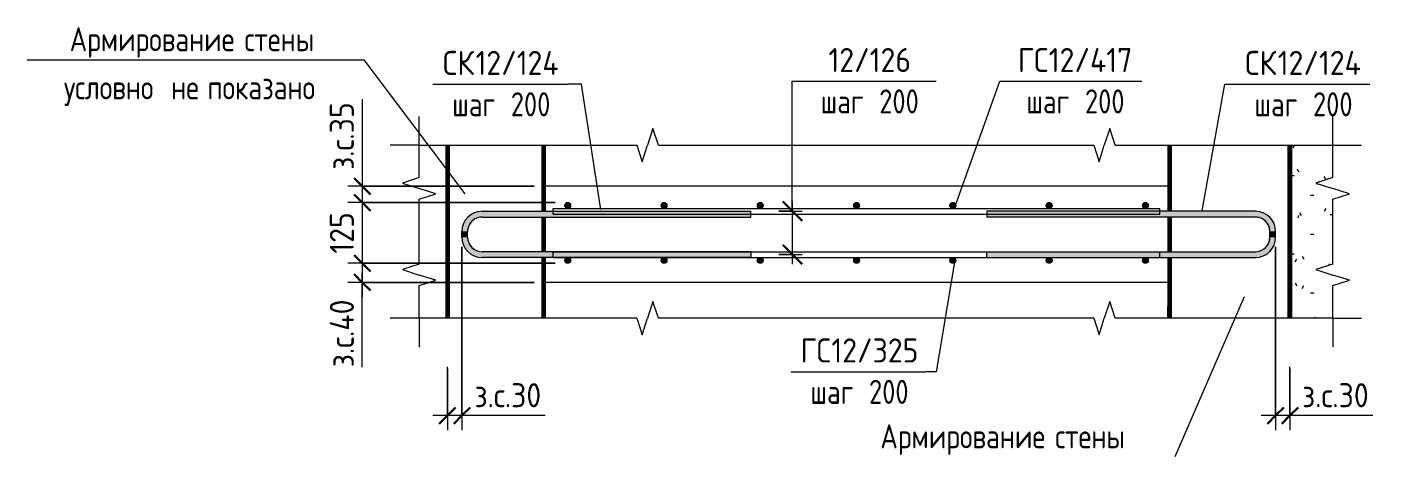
# Model space of a CAD drawing. Header units: millimetres. Extents: x 2384 to 38512, y -3571 to 48684.
# Drawn here: x 23942 to 26766, y 22383 to 23276 of the extents above; entities that cross this region are included whole.
import ezdxf

# ---------------------------------------------------------------- set-up
doc = ezdxf.new("R2010")
doc.units = ezdxf.units.MM
for name, color, linetype, lineweight in [('AA_Dim', 7, 'Continuous', 9), ('AA_Dim-20', 7, 'Continuous', 9), ('AA_Linii', 7, 'Continuous', 9), ('AA_Oformlenie', 7, 'Continuous', 9), ('AA_Vinoska', 7, 'Continuous', 9), ('AF_Element', 7, 'Continuous', 20), ('AF_Element_Грунт', 253, 'Continuous', 20), ('AF_Stena_Гидроизоляция', 253, 'Continuous', 20), ('AF_Stena_Опалубка', 253, 'Continuous', 20), ('KR_Armatura', 7, 'Continuous', 20), ('KR_Armatura_Tonkie', 7, 'Continuous', 20)]:
    doc.layers.add(name, color=color, linetype=linetype, lineweight=lineweight)
doc.styles.add('GOST Common', font='GOST Common.ttf', dxfattribs={"width": 0.85, "height": 50})
doc.styles.add('ISOCPEUR_1', font='isocpeur.ttf', dxfattribs={"width": 0.9, "height": 50})
doc.styles.add('ISOCPEUR_2', font='isocpeur.ttf', dxfattribs={"width": 0.8, "height": 50})
doc.dimstyles.new('00_Точн_3_знака__прозр_', dxfattribs={"dimscale": 304.8, "dimtxt": 49.799059, "dimasz": 0.111549, "dimexe": 0.098425, "dimexo": 0.065617, "dimgap": 0.006562, "dimtad": 1, "dimdec": 3, "dimrnd": 0.001, "dimdsep": 46, "dimtxsty": 'ISOCPEUR_1', "dimblk1": 'OBLIQUE', "dimblk2": 'OBLIQUE', "dimsah": 1, "dimcen": 0.09, "dimdle": 0.098425, "dimazin": 0, "dimtfac": 1, "dimtdec": 4, "dimtix": 1, "dimtmove": 1, "dimatfit": 3, "dimfxl": 1, "dimtvp": 1, "dimtolj": 1, "dimtzin": 0, "dimlwd": 18, "dimlwe": 18, "dimarcsym": 2})
doc.dimstyles.new('05_Округл_1мм__прозр__1', dxfattribs={"dimscale": 304.8, "dimtxt": 49.799059, "dimasz": 0.111549, "dimexe": 0.098425, "dimexo": 0.065617, "dimgap": 0.006562, "dimtad": 1, "dimdec": 0, "dimdsep": 46, "dimtxsty": 'ISOCPEUR_1', "dimblk1": 'OBLIQUE', "dimblk2": 'OBLIQUE', "dimsah": 1, "dimcen": 0.09, "dimdle": 0.098425, "dimazin": 0, "dimtfac": 1, "dimtdec": 4, "dimtix": 1, "dimtmove": 1, "dimatfit": 3, "dimfxl": 1, "dimtvp": 1, "dimtolj": 1, "dimtzin": 0, "dimlwd": 18, "dimlwe": 18, "dimarcsym": 2})
doc.dimstyles.new('05_Округл_5мм__прозр_', dxfattribs={"dimscale": 304.8, "dimtxt": 49.799059, "dimasz": 0.111549, "dimexe": 0.098425, "dimexo": 0.065617, "dimgap": 0.006562, "dimtad": 1, "dimdec": 0, "dimrnd": 5, "dimdsep": 46, "dimtxsty": 'ISOCPEUR_1', "dimblk1": 'OBLIQUE', "dimblk2": 'OBLIQUE', "dimsah": 1, "dimcen": 0.09, "dimdle": 0.098425, "dimazin": 0, "dimtfac": 1, "dimtdec": 4, "dimtix": 1, "dimtmove": 1, "dimatfit": 3, "dimfxl": 1, "dimtvp": 1, "dimtolj": 1, "dimtzin": 0, "dimlwd": 18, "dimlwe": 18, "dimarcsym": 2})
doc.dimstyles.new('05_Округл_5мм__прозр__1', dxfattribs={"dimscale": 304.8, "dimtxt": 49.799059, "dimasz": 0.111549, "dimexe": 0.098425, "dimexo": 0.065617, "dimgap": 0.006562, "dimtad": 1, "dimdec": 0, "dimrnd": 5, "dimdsep": 46, "dimtxsty": 'ISOCPEUR_1', "dimblk1": 'OBLIQUE', "dimblk2": 'OBLIQUE', "dimsah": 1, "dimcen": 0.09, "dimdle": 0.098425, "dimazin": 0, "dimtfac": 1, "dimtdec": 4, "dimtix": 1, "dimtmove": 0, "dimatfit": 3, "dimfxl": 1, "dimtvp": 1, "dimtolj": 1, "dimtzin": 0, "dimlwd": 18, "dimlwe": 18, "dimarcsym": 2})
doc.dimstyles.new('10_Раскладка_арматуры_с_засечками', dxfattribs={"dimscale": 304.8, "dimtxt": 0.18, "dimasz": 0.131234, "dimexe": 0.065617, "dimexo": 0, "dimgap": 0, "dimtad": 1, "dimdec": 3, "dimrnd": 0.001, "dimdsep": 46, "dimtxsty": 'ISOCPEUR_2', "dimblk1": 'OBLIQUE', "dimblk2": 'OBLIQUE', "dimsah": 1, "dimcen": 0.09, "dimdle": 0.065617, "dimazin": 0, "dimtfac": 1, "dimtdec": 4, "dimtix": 1, "dimtmove": 0, "dimatfit": 3, "dimfxl": 1, "dimtvp": 1, "dimtolj": 1, "dimtzin": 0, "dimlwd": 18, "dimlwe": 18, "dimarcsym": 2})

# ---------------------------------------------------------------- blocks, each defined once
blk = doc.blocks.new('грунт2 - грунт1-3847967-Сечение 9')
at = {"layer": 'AF_Element', "lineweight": 9}
h = blk.add_hatch(dxfattribs=at)
h.set_pattern_fill('FP_5', color=256, style=0, pattern_type=2)
h.set_pattern_definition([(0, (-4644.56, 22886.07), (162.56, 40.64), [6.706, -115.214, 6.706, -115.214, -650.24]), (0, (-4644.56, 22886.07), (162.56, 40.64), [-243.84, 6.706, -237.134, 6.706, -115.214, -284.48]), (0, (-4644.56, 22886.07), (162.56, 40.64), [-609.6, 6.706, -74.574, 6.706, -196.494]), (120, (-4583.6, 22906.39), (-116.4753, 120.4611), [6.706, -115.214, 6.706, -765.454]), (120, (-4583.6, 22906.39), (-116.4753, 120.4611), [-128.626, -115.214, 6.706, -237.134, -406.4]), (120, (-4583.6, 22906.39), (-116.4753, 120.4611), [-487.68, 6.706, -115.214, 6.706, -277.774]), (120, (-4583.6, 22906.39), (-116.4753, 120.4611), [-616.306, -74.574, 6.706, -196.494]), (240, (-4563.28, 22987.67), (-46.0847, -161.1011), [6.706, -115.214, 6.706, -765.454]), (240, (-4563.28, 22987.67), (-46.0847, -161.1011), [-128.626, -115.214, 6.706, -237.134, -406.4]), (240, (-4563.28, 22987.67), (-46.0847, -161.1011), [-487.68, 6.706, -115.214, 6.706, -277.774]), (240, (-4563.28, 22987.67), (-46.0847, -161.1011), [-616.306, -74.574, 6.706, -196.494])])
h.paths.add_polyline_path([(-3707.9, 22670.8), (-3671.1, 22670.8), (-3671.1, 22738.7), (-3687.1, 22738.7), (-3687.1, 22760.7), (-3671.1, 22760.7), (-3705.7, 22771.9), (-3671.1, 22783.2), (-3671.1, 22918.5), (-3687.1, 22918.5), (-3687.1, 22940.5), (-3671.1, 22940.5), (-3705.7, 22951.8), (-3671.1, 22963), (-3671.1, 23030.4), (-3760.1, 23030.4), (-3760.1, 22670.8)])
at = {"layer": 'AF_Element', "lineweight": 60}
blk.add_line((-3760.1, 23030.4), (-3760.1, 22670.8), dxfattribs=at)
blk = doc.blocks.new('011_Прямоугольник обрыва _ЭлУзла_ - 011_Прямоугольник обрыва _ЭлУзла_-3907558-Сечение 9')
at = {"layer": 'AA_Oformlenie'}
for p, q in [((-5568.8, 22963), (-5568.8, 23030.4)), ((-5568.8, 23030.4), (-5116.3, 23030.4)), ((-5071.8, 23030.4), (-4167.5, 23030.4)), ((-4123, 23030.4), (-3671.1, 23030.4)), ((-3671.1, 23030.4), (-3671.1, 22963)), ((-5568.8, 22783.2), (-5568.8, 22918.5)), ((-3671.1, 22918.5), (-3671.1, 22783.2)), ((-5568.8, 22670.8), (-5568.8, 22738.7)), ((-3671.1, 22738.7), (-3671.1, 22670.8)), ((-5116.3, 22670.8), (-5568.8, 22670.8)), ((-4167.5, 22670.8), (-5071.8, 22670.8)), ((-3671.1, 22670.8), (-4123, 22670.8))]:
    blk.add_line(p, q, dxfattribs=at)
blk = doc.blocks.new('DIMBLOCK165-Сечение 9')
at = {"layer": 'AA_Dim-20', "lineweight": 18}
for p, q in [((24637.7, 23125.9), (24637.7, 22959.4)), ((24637.7, 22975.2), (24637.7, 22911.2)), ((24995.2, 22945.2), (24607.7, 22945.2)), ((24637.7, 22959.4), (24637.7, 22928.2)), ((24637.7, 22945.2), (24995.2, 22945.2)), ((25038.7, 22911.2), (24607.7, 22911.2)), ((24637.7, 22911.2), (25038.7, 22911.2))]:
    blk.add_line(p, q, dxfattribs=at)
at = {"layer": 'AA_Dim-20', "lineweight": 30}
for p, q in [((24637.7, 22945.2), (24620.7, 22962.2)), ((24637.7, 22945.2), (24654.7, 22928.2)), ((24637.7, 22911.2), (24620.7, 22928.2)), ((24637.7, 22911.2), (24654.7, 22894.2))]:
    blk.add_line(p, q, dxfattribs=at)
at = {"layer": 'AA_Dim-20', "color": 0, "lineweight": 18, "insert": (24570.4, 22979.4), "char_height": 50, "width": 175.829, "attachment_point": 1, "rotation": 90, "line_spacing_factor": 1.149209, "style": 'ISOCPEUR_1'}
blk.add_mtext('з.с.35', dxfattribs=at)
blk = doc.blocks.new('_Oblique')
at = {"color": 0, "linetype": 'ByBlock', "lineweight": -2}
blk.add_line((-0.5, -0.5), (0.5, 0.5), dxfattribs=at)
blk = doc.blocks.new('DIMBLOCK166-Сечение 9')
at = {"layer": 'AA_Dim-20', "lineweight": 18}
for p, q in [((25038.7, 22911.2), (24607.7, 22911.2)), ((24637.7, 22911.2), (24637.7, 22785.2)), ((24637.7, 22911.2), (25038.7, 22911.2)), ((25038.7, 22785.2), (24607.7, 22785.2)), ((24637.7, 22785.2), (25038.7, 22785.2))]:
    blk.add_line(p, q, dxfattribs=at)
at = {"layer": 'AA_Dim-20', "lineweight": 30}
for p, q in [((24637.7, 22911.2), (24620.7, 22928.2)), ((24637.7, 22911.2), (24654.7, 22894.2)), ((24637.7, 22785.2), (24620.7, 22802.2)), ((24637.7, 22785.2), (24654.7, 22768.2))]:
    blk.add_line(p, q, dxfattribs=at)
at = {"layer": 'AA_Dim-20', "color": 0, "lineweight": 18, "insert": (24570.4, 22805.1), "char_height": 50, "width": 103.429, "attachment_point": 1, "rotation": 90, "line_spacing_factor": 1.149209, "style": 'ISOCPEUR_1'}
blk.add_mtext('125', dxfattribs=at)
blk = doc.blocks.new('DIMBLOCK167-Сечение 9')
at = {"layer": 'AA_Dim-20', "lineweight": 30}
for p, q in [((24637.7, 22785.2), (24620.7, 22802.2)), ((24637.7, 22785.2), (24654.7, 22768.2)), ((24637.7, 22745.2), (24620.7, 22762.2)), ((24637.7, 22745.2), (24654.7, 22728.2))]:
    blk.add_line(p, q, dxfattribs=at)
at = {"layer": 'AA_Dim-20', "lineweight": 18}
for p, q in [((25038.7, 22785.2), (24607.7, 22785.2)), ((24637.7, 22785.2), (24637.7, 22715.2)), ((24637.7, 22785.2), (25038.7, 22785.2)), ((24637.7, 22740.6), (24637.7, 22765.2)), ((24995.2, 22745.2), (24607.7, 22745.2)), ((24637.7, 22745.2), (24995.2, 22745.2)), ((24637.7, 22569.3), (24637.7, 22740.6))]:
    blk.add_line(p, q, dxfattribs=at)
at = {"layer": 'AA_Dim-20', "color": 0, "lineweight": 18, "insert": (24570.4, 22569.3), "char_height": 50, "width": 181.575, "attachment_point": 1, "rotation": 90, "line_spacing_factor": 1.149209, "style": 'ISOCPEUR_1'}
blk.add_mtext('з.с.40', dxfattribs=at)
blk = doc.blocks.new('042_М_Арматуры - Диам длина поз _ Комментарий-2260297-Сечение 9')
at = {"layer": 'AA_Vinoska'}
blk.add_line((-4774.8, 23163.4), (-4494.8, 23163.4), dxfattribs=at)
blk = doc.blocks.new('DIMBLOCK168-Сечение 9')
at = {"layer": 'AA_Dim-20', "lineweight": 30}
for p, q in [((25531.4, 22893.2), (25511.4, 22913.2)), ((25531.4, 22893.2), (25551.4, 22873.2)), ((25531.4, 22803.2), (25511.4, 22823.2)), ((25531.4, 22803.2), (25551.4, 22783.2))]:
    blk.add_line(p, q, dxfattribs=at)
at = {"layer": 'AA_Dim-20', "lineweight": 18}
for p, q in [((25531.4, 22783.2), (25531.4, 22913.2)), ((25503.1, 22893.2), (25551.4, 22893.2)), ((25531.4, 22893.2), (25503.1, 22893.2)), ((25503.1, 22803.2), (25551.4, 22803.2)), ((25531.4, 22803.2), (25503.1, 22803.2))]:
    blk.add_line(p, q, dxfattribs=at)
blk = doc.blocks.new('DIMBLOCK169-Сечение 9')
at = {"layer": 'AA_Dim-20', "lineweight": 18}
for p, q in [((26535.2, 22819.2), (26535.2, 22438.5)), ((26535.2, 22468.5), (26535.2, 22819.2)), ((26564.7, 22468.5), (26564.7, 22569.7)), ((26564.7, 22565.7), (26564.7, 22438.5)), ((26594.7, 22468.5), (26505.2, 22468.5)), ((26570.3, 22468.5), (26549.9, 22468.5)), ((26736.8, 22468.5), (26570.3, 22468.5))]:
    blk.add_line(p, q, dxfattribs=at)
at = {"layer": 'AA_Dim-20', "lineweight": 30}
for p, q in [((26535.2, 22468.5), (26552.2, 22485.5)), ((26564.7, 22468.5), (26581.7, 22485.5)), ((26535.2, 22468.5), (26518.2, 22451.5)), ((26564.7, 22468.5), (26547.7, 22451.5))]:
    blk.add_line(p, q, dxfattribs=at)
at = {"layer": 'AA_Dim-20', "color": 0, "lineweight": 18, "insert": (26590.3, 22535.9), "char_height": 50, "width": 175.829, "attachment_point": 1, "line_spacing_factor": 1.149209, "style": 'ISOCPEUR_1'}
blk.add_mtext('з.с.30', dxfattribs=at)
blk = doc.blocks.new('DIMBLOCK170-Сечение 9')
at = {"layer": 'AA_Dim-20', "lineweight": 18}
for p, q in [((24844.7, 22819.2), (24844.7, 22438.5)), ((24844.7, 22468.5), (24844.7, 22819.2)), ((24814.7, 22468.5), (24814.7, 22569.7)), ((24814.7, 22565.7), (24814.7, 22438.5)), ((24874.7, 22468.5), (24784.7, 22468.5)), ((24851.2, 22468.5), (24829.7, 22468.5)), ((25017.7, 22468.5), (24851.2, 22468.5))]:
    blk.add_line(p, q, dxfattribs=at)
at = {"layer": 'AA_Dim-20', "lineweight": 30}
for p, q in [((24814.7, 22468.5), (24831.7, 22485.5)), ((24844.7, 22468.5), (24861.7, 22485.5)), ((24814.7, 22468.5), (24797.7, 22451.5)), ((24844.7, 22468.5), (24827.7, 22451.5))]:
    blk.add_line(p, q, dxfattribs=at)
at = {"layer": 'AA_Dim-20', "color": 0, "lineweight": 18, "insert": (24871.2, 22535.9), "char_height": 50, "width": 175.829, "attachment_point": 1, "line_spacing_factor": 1.149209, "style": 'ISOCPEUR_1'}
blk.add_mtext('з.с.30', dxfattribs=at)
blk = doc.blocks.new('010_Текст с выноской - Текст 2 строки-3893840-Сечение 9')
at = {"layer": 'AA_Vinoska'}
blk.add_line((-6383, 23208.1), (-5683, 23208.1), dxfattribs=at)

msp = doc.modelspace()

# ---------------------------------------------------------------- hatches: boundary and pattern name
at = {"layer": 'KR_Armatura'}
h = msp.add_hatch(color=256, dxfattribs=at)
edge = h.paths.add_edge_path()
edge.add_arc((25064.6524, 22905.1752), 6, 0, 360)
for points in [[(25061.6524, 22899.9791), (25067.6524, 22899.9791), (25070.6524, 22905.1752), (25067.6524, 22910.3714), (25061.6524, 22910.3714), (25058.6524, 22905.1752)], [(25261.6524, 22899.9791), (25267.6524, 22899.9791), (25270.6524, 22905.1752), (25267.6524, 22910.3714), (25261.6524, 22910.3714), (25258.6524, 22905.1752)], [(25461.6524, 22899.9791), (25467.6524, 22899.9791), (25470.6524, 22905.1752), (25467.6524, 22910.3714), (25461.6524, 22910.3714), (25458.6524, 22905.1752)], [(25661.6524, 22899.9791), (25667.6524, 22899.9791), (25670.6524, 22905.1752), (25667.6524, 22910.3714), (25661.6524, 22910.3714), (25658.6524, 22905.1752)], [(25861.6524, 22899.9791), (25867.6524, 22899.9791), (25870.6524, 22905.1752), (25867.6524, 22910.3714), (25861.6524, 22910.3714), (25858.6524, 22905.1752)], [(26061.6524, 22899.9791), (26067.6524, 22899.9791), (26070.6524, 22905.1752), (26067.6524, 22910.3714), (26061.6524, 22910.3714), (26058.6524, 22905.1752)], [(26261.6524, 22899.9791), (26267.6524, 22899.9791), (26270.6524, 22905.1752), (26267.6524, 22910.3714), (26261.6524, 22910.3714), (26258.6524, 22905.1752)], [(25061.6524, 22785.9791), (25067.6524, 22785.9791), (25070.6524, 22791.1752), (25067.6524, 22796.3714), (25061.6524, 22796.3714), (25058.6524, 22791.1752)], [(25261.6524, 22785.9791), (25267.6524, 22785.9791), (25270.6524, 22791.1752), (25267.6524, 22796.3714), (25261.6524, 22796.3714), (25258.6524, 22791.1752)], [(25461.6524, 22785.9791), (25467.6524, 22785.9791), (25470.6524, 22791.1752), (25467.6524, 22796.3714), (25461.6524, 22796.3714), (25458.6524, 22791.1752)], [(25661.6524, 22785.9791), (25667.6524, 22785.9791), (25670.6524, 22791.1752), (25667.6524, 22796.3714), (25661.6524, 22796.3714), (25658.6524, 22791.1752)], [(25861.6524, 22785.9791), (25867.6524, 22785.9791), (25870.6524, 22791.1752), (25867.6524, 22796.3714), (25861.6524, 22796.3714), (25858.6524, 22791.1752)], [(26061.6524, 22785.9791), (26067.6524, 22785.9791), (26070.6524, 22791.1752), (26067.6524, 22796.3714), (26061.6524, 22796.3714), (26058.6524, 22791.1752)], [(26261.6524, 22785.9791), (26267.6524, 22785.9791), (26270.6524, 22791.1752), (26267.6524, 22796.3714), (26261.6524, 22796.3714), (26258.6524, 22791.1752)]]:
    msp.add_hatch(color=256, dxfattribs=at).paths.add_polyline_path(points)
h = msp.add_hatch(color=256, dxfattribs=at)
edge = h.paths.add_edge_path()
edge.add_arc((25264.6524, 22905.1752), 6, 0, 360)
h = msp.add_hatch(color=256, dxfattribs=at)
edge = h.paths.add_edge_path()
edge.add_arc((25464.6524, 22905.1752), 6, 0, 360)
h = msp.add_hatch(color=256, dxfattribs=at)
edge = h.paths.add_edge_path()
edge.add_arc((25664.6524, 22905.1752), 6, 0, 360)
h = msp.add_hatch(color=256, dxfattribs=at)
edge = h.paths.add_edge_path()
edge.add_arc((25864.6524, 22905.1752), 6, 0, 360)
h = msp.add_hatch(color=256, dxfattribs=at)
edge = h.paths.add_edge_path()
edge.add_arc((26064.6524, 22905.1752), 6, 0, 360)
h = msp.add_hatch(color=256, dxfattribs=at)
edge = h.paths.add_edge_path()
edge.add_arc((26264.6524, 22905.1752), 6, 0, 360)
h = msp.add_hatch(color=256, dxfattribs=at)
edge = h.paths.add_edge_path()
edge.add_arc((25064.6524, 22791.1752), 6, 0, 360)
h = msp.add_hatch(color=256, dxfattribs=at)
edge = h.paths.add_edge_path()
edge.add_arc((25264.6524, 22791.1752), 6, 0, 360)
h = msp.add_hatch(color=256, dxfattribs=at)
edge = h.paths.add_edge_path()
edge.add_arc((25464.6524, 22791.1752), 6, 0, 360)
h = msp.add_hatch(color=256, dxfattribs=at)
edge = h.paths.add_edge_path()
edge.add_arc((25664.6524, 22791.1752), 6, 0, 360)
h = msp.add_hatch(color=256, dxfattribs=at)
edge = h.paths.add_edge_path()
edge.add_arc((25864.6524, 22791.1752), 6, 0, 360)
h = msp.add_hatch(color=256, dxfattribs=at)
edge = h.paths.add_edge_path()
edge.add_arc((26064.6524, 22791.1752), 6, 0, 360)
h = msp.add_hatch(color=256, dxfattribs=at)
edge = h.paths.add_edge_path()
edge.add_arc((26264.6524, 22791.1752), 6, 0, 360)
at = {"layer": 'KR_Armatura_Tonkie'}
for color, points in [(244, [(24856.6526, 22851.1752), (24857.6749, 22858.9398), (24860.6719, 22866.1752), (24865.4394, 22872.3884), (24871.6526, 22877.156), (24878.8881, 22880.153), (24886.6526, 22881.1752), (24886.6526, 22893.1752), (24875.7822, 22891.7441), (24865.6526, 22887.5483), (24856.9542, 22880.8737), (24850.2796, 22872.1752), (24846.0838, 22862.0456), (24844.6526, 22851.1752)]), (244, [(25188.8251, 22881.1752), (25444.6526, 22881.1752), (25444.6526, 22893.1752), (24886.6526, 22893.1752), (24886.6526, 22881.1752), (25034.6526, 22881.1752)]), (244, [(26493.1524, 22881.1752), (26493.1524, 22893.1752), (25935.1524, 22893.1752), (25935.1524, 22881.1752), (26486.9918, 22881.1752)]), (244, [(26523.1524, 22851.1752), (26535.1524, 22851.1752), (26533.7212, 22862.0456), (26529.5254, 22872.1752), (26522.8508, 22880.8737), (26514.1524, 22887.5483), (26504.0228, 22891.7441), (26493.1524, 22893.1752), (26493.1524, 22881.1752), (26500.9169, 22880.153), (26508.1524, 22877.156), (26514.3656, 22872.3884), (26519.446, 22865.4199), (26522.1301, 22858.9398)]), (244, [(24856.6526, 22839.1752), (24856.6526, 22851.1752), (24844.6526, 22851.1752), (24844.6526, 22839.1752)]), (244, [(26535.1524, 22839.1752), (26535.1524, 22851.1752), (26523.1524, 22851.1752), (26523.1524, 22839.1752)]), (244, [(24886.6526, 22797.1752), (24886.6526, 22809.1752), (24878.8881, 22810.1974), (24871.6526, 22813.1945), (24865.4394, 22817.962), (24860.6719, 22824.1752), (24857.6749, 22831.4106), (24856.6526, 22839.1752), (24844.6526, 22839.1752), (24846.0838, 22828.3048), (24850.2796, 22818.1752), (24856.9542, 22809.4767), (24865.6526, 22802.8022), (24875.7822, 22798.6063)]), (244, [(26493.1524, 22797.1752), (26504.0228, 22798.6063), (26514.1524, 22802.8022), (26522.8508, 22809.4767), (26529.5254, 22818.1752), (26533.7212, 22828.3048), (26535.1524, 22839.1752), (26523.1524, 22839.1752), (26522.1301, 22831.4106), (26519.1331, 22824.1752), (26514.3656, 22817.962), (26508.1524, 22813.1945), (26500.9169, 22810.1974), (26493.1524, 22809.1752), (26493.1524, 22806.4193)]), (14, [(24929.1918, 22797.1752), (25444.6526, 22797.1752), (25444.6526, 22809.1752), (24886.6526, 22809.1752), (24886.6526, 22797.1752)]), (14, [(26493.1524, 22797.1752), (26493.1524, 22809.1752), (25935.1524, 22809.1752), (25935.1524, 22797.1752), (26486.9918, 22797.1752)])]:
    msp.add_hatch(color=color, dxfattribs=at).paths.add_polyline_path(points)

# ---------------------------------------------------------------- linework, layer by layer
at = {"layer": 'AA_Linii'}
for p, q in [((26314.6524, 22945.1752), (25015.1526, 22945.1752)), ((26314.6524, 22745.1752), (25015.1526, 22745.1752))]:
    msp.add_line(p, q, dxfattribs=at)
at = {"layer": 'AA_Vinoska'}
for p, q in [((24851.8206, 22929.5749), (24641.7174, 23208.0843)), ((25531.0071, 23163.3778), (25549.8808, 23163.3778)), ((25531.0071, 22894.0591), (25531.0071, 23163.3778)), ((25871.588, 22909.6314), (25962.1815, 23163.3778)), ((25962.1815, 23163.3778), (25977.2804, 23163.3778)), ((25093.2699, 23157.3778), (25064.5654, 23157.3778)), ((25133.4561, 22897.065), (25093.2699, 23157.3778)), ((26382.8027, 22894.1662), (26429.3954, 23157.3778)), ((26429.3954, 23157.3778), (26451.0278, 23157.3778)), ((24755.948, 23030.4227), (24755.948, 23090.4227)), ((26653.6524, 23030.4227), (26653.6524, 23090.4227)), ((25241.6358, 23065.0828), (25230.3741, 23030.4227)), ((25252.8975, 23030.4227), (25241.6358, 23065.0828)), ((26190.488, 23065.0828), (26179.2263, 23030.4227)), ((26201.7497, 23030.4227), (26190.488, 23065.0828)), ((24755.948, 23030.4227), (24695.948, 23030.4227)), ((25208.3741, 23030.4227), (25219.3741, 22995.7817)), ((25219.3741, 22995.7817), (25230.3741, 23030.4227)), ((26157.2263, 23030.4227), (26168.2263, 22995.7817)), ((26168.2263, 22995.7817), (26179.2263, 23030.4227)), ((26653.6524, 23030.4227), (26713.6524, 23030.4227)), ((24755.948, 22963.0304), (24721.2879, 22951.7687)), ((26653.6524, 22963.0304), (26618.9923, 22951.7687)), ((24721.2879, 22951.7687), (24755.948, 22940.5069)), ((24790.589, 22929.5069), (24755.948, 22940.5069)), ((26618.9923, 22951.7687), (26653.6524, 22940.5069)), ((26688.2934, 22929.5069), (26653.6524, 22940.5069)), ((24755.948, 22918.5069), (24790.589, 22929.5069)), ((26653.6524, 22918.5069), (26688.2934, 22929.5069)), ((24755.948, 22783.1989), (24721.2879, 22771.9371)), ((24721.2879, 22771.9371), (24755.948, 22760.6754)), ((25867.8133, 22787.5818), (25829.8808, 22559.8398)), ((26653.6524, 22783.1989), (26618.9923, 22771.9371)), ((26618.9923, 22771.9371), (26653.6524, 22760.6754)), ((24790.589, 22749.6754), (24755.948, 22760.6754)), ((24755.948, 22738.6754), (24790.589, 22749.6754)), ((26688.2934, 22749.6754), (26653.6524, 22760.6754)), ((26653.6524, 22738.6754), (26688.2934, 22749.6754)), ((26469.5756, 22715.2556), (26325.8162, 22382.9159)), ((25241.6358, 22705.4197), (25230.3741, 22670.7597)), ((25252.8975, 22670.7597), (25241.6358, 22705.4197)), ((26190.488, 22705.4197), (26179.2263, 22670.7597)), ((26201.7497, 22670.7597), (26190.488, 22705.4197)), ((24755.948, 22670.7597), (24695.948, 22670.7597)), ((24755.948, 22670.7597), (24755.948, 22610.7597)), ((25208.3741, 22670.7597), (25219.3741, 22636.1186)), ((25219.3741, 22636.1186), (25230.3741, 22670.7597)), ((26157.2263, 22670.7597), (26168.2263, 22636.1186)), ((26168.2263, 22636.1186), (26179.2263, 22670.7597)), ((26653.6524, 22670.7597), (26713.6524, 22670.7597)), ((26653.6524, 22670.7597), (26653.6524, 22610.7597)), ((25829.8808, 22559.8398), (25808.6759, 22559.8398))]:
    msp.add_line(p, q, dxfattribs=at)
at = {"layer": 'AF_Stena_Гидроизоляция', "lineweight": 60}
for p, q in [((26314.6524, 22695.4743), (26313.6524, 22695.4743)), ((26313.6524, 22695.4743), (26313.6524, 22670.7597)), ((26314.6524, 22670.7597), (26314.6524, 22695.4743))]:
    msp.add_line(p, q, dxfattribs=at)
at = {"layer": 'AF_Stena_Опалубка', "lineweight": 60}
for p, q in [((24814.6526, 23030.4227), (24814.6526, 22670.7597)), ((25014.6526, 22893.1752), (25014.6526, 23030.4227)), ((26314.6524, 23030.4227), (26314.6524, 22893.1752)), ((26564.6524, 22670.7597), (26564.6524, 23030.4227)), ((25014.6526, 22809.1752), (25014.6526, 22881.1752)), ((26314.6524, 22881.1752), (26314.6524, 22809.1752)), ((25014.6526, 22670.7597), (25014.6526, 22797.1752)), ((26314.6524, 22797.1752), (26314.6524, 22670.7597))]:
    msp.add_line(p, q, dxfattribs=at)
at = {"layer": 'KR_Armatura'}
for p, q in [((25061.6524, 22910.3714), (25058.6524, 22905.1752)), ((25067.6524, 22910.3714), (25061.6524, 22910.3714)), ((25070.6524, 22905.1752), (25067.6524, 22910.3714)), ((25261.6524, 22910.3714), (25258.6524, 22905.1752)), ((25267.6524, 22910.3714), (25261.6524, 22910.3714)), ((25270.6524, 22905.1752), (25267.6524, 22910.3714)), ((25461.6524, 22910.3714), (25458.6524, 22905.1752)), ((25467.6524, 22910.3714), (25461.6524, 22910.3714)), ((25470.6524, 22905.1752), (25467.6524, 22910.3714)), ((25661.6524, 22910.3714), (25658.6524, 22905.1752)), ((25667.6524, 22910.3714), (25661.6524, 22910.3714)), ((25670.6524, 22905.1752), (25667.6524, 22910.3714)), ((25861.6524, 22910.3714), (25858.6524, 22905.1752)), ((25867.6524, 22910.3714), (25861.6524, 22910.3714)), ((25870.6524, 22905.1752), (25867.6524, 22910.3714)), ((26061.6524, 22910.3714), (26058.6524, 22905.1752)), ((26067.6524, 22910.3714), (26061.6524, 22910.3714)), ((26070.6524, 22905.1752), (26067.6524, 22910.3714)), ((26261.6524, 22910.3714), (26258.6524, 22905.1752)), ((26267.6524, 22910.3714), (26261.6524, 22910.3714)), ((26270.6524, 22905.1752), (26267.6524, 22910.3714)), ((25058.6524, 22905.1752), (25061.6524, 22899.9791)), ((25061.6524, 22899.9791), (25067.6524, 22899.9791)), ((25067.6524, 22899.9791), (25070.6524, 22905.1752)), ((25258.6524, 22905.1752), (25261.6524, 22899.9791)), ((25261.6524, 22899.9791), (25267.6524, 22899.9791)), ((25267.6524, 22899.9791), (25270.6524, 22905.1752)), ((25458.6524, 22905.1752), (25461.6524, 22899.9791)), ((25461.6524, 22899.9791), (25467.6524, 22899.9791)), ((25467.6524, 22899.9791), (25470.6524, 22905.1752)), ((25658.6524, 22905.1752), (25661.6524, 22899.9791)), ((25661.6524, 22899.9791), (25667.6524, 22899.9791)), ((25667.6524, 22899.9791), (25670.6524, 22905.1752)), ((25858.6524, 22905.1752), (25861.6524, 22899.9791)), ((25861.6524, 22899.9791), (25867.6524, 22899.9791)), ((25867.6524, 22899.9791), (25870.6524, 22905.1752)), ((26058.6524, 22905.1752), (26061.6524, 22899.9791)), ((26061.6524, 22899.9791), (26067.6524, 22899.9791)), ((26067.6524, 22899.9791), (26070.6524, 22905.1752)), ((26258.6524, 22905.1752), (26261.6524, 22899.9791)), ((26261.6524, 22899.9791), (26267.6524, 22899.9791)), ((26267.6524, 22899.9791), (26270.6524, 22905.1752)), ((25061.6524, 22796.3714), (25058.6524, 22791.1752)), ((25067.6524, 22796.3714), (25061.6524, 22796.3714)), ((25070.6524, 22791.1752), (25067.6524, 22796.3714)), ((25261.6524, 22796.3714), (25258.6524, 22791.1752)), ((25267.6524, 22796.3714), (25261.6524, 22796.3714)), ((25270.6524, 22791.1752), (25267.6524, 22796.3714)), ((25461.6524, 22796.3714), (25458.6524, 22791.1752)), ((25467.6524, 22796.3714), (25461.6524, 22796.3714)), ((25470.6524, 22791.1752), (25467.6524, 22796.3714)), ((25661.6524, 22796.3714), (25658.6524, 22791.1752)), ((25667.6524, 22796.3714), (25661.6524, 22796.3714)), ((25670.6524, 22791.1752), (25667.6524, 22796.3714)), ((25861.6524, 22796.3714), (25858.6524, 22791.1752)), ((25867.6524, 22796.3714), (25861.6524, 22796.3714)), ((25870.6524, 22791.1752), (25867.6524, 22796.3714)), ((26061.6524, 22796.3714), (26058.6524, 22791.1752)), ((26067.6524, 22796.3714), (26061.6524, 22796.3714)), ((26070.6524, 22791.1752), (26067.6524, 22796.3714)), ((26261.6524, 22796.3714), (26258.6524, 22791.1752)), ((26267.6524, 22796.3714), (26261.6524, 22796.3714)), ((26270.6524, 22791.1752), (26267.6524, 22796.3714)), ((25058.6524, 22791.1752), (25061.6524, 22785.9791)), ((25061.6524, 22785.9791), (25067.6524, 22785.9791)), ((25067.6524, 22785.9791), (25070.6524, 22791.1752)), ((25258.6524, 22791.1752), (25261.6524, 22785.9791)), ((25261.6524, 22785.9791), (25267.6524, 22785.9791)), ((25267.6524, 22785.9791), (25270.6524, 22791.1752)), ((25458.6524, 22791.1752), (25461.6524, 22785.9791)), ((25461.6524, 22785.9791), (25467.6524, 22785.9791)), ((25467.6524, 22785.9791), (25470.6524, 22791.1752)), ((25658.6524, 22791.1752), (25661.6524, 22785.9791)), ((25661.6524, 22785.9791), (25667.6524, 22785.9791)), ((25667.6524, 22785.9791), (25670.6524, 22791.1752)), ((25858.6524, 22791.1752), (25861.6524, 22785.9791)), ((25861.6524, 22785.9791), (25867.6524, 22785.9791)), ((25867.6524, 22785.9791), (25870.6524, 22791.1752)), ((26058.6524, 22791.1752), (26061.6524, 22785.9791)), ((26061.6524, 22785.9791), (26067.6524, 22785.9791)), ((26067.6524, 22785.9791), (26070.6524, 22791.1752)), ((26258.6524, 22791.1752), (26261.6524, 22785.9791)), ((26261.6524, 22785.9791), (26267.6524, 22785.9791)), ((26267.6524, 22785.9791), (26270.6524, 22791.1752))]:
    msp.add_line(p, q, dxfattribs=at)
for centre in [(25064.6524, 22905.1752), (25264.6524, 22905.1752), (25464.6524, 22905.1752), (25664.6524, 22905.1752), (25864.6524, 22905.1752), (26064.6524, 22905.1752), (26264.6524, 22905.1752), (25064.6524, 22791.1752), (25264.6524, 22791.1752), (25464.6524, 22791.1752), (25664.6524, 22791.1752), (25864.6524, 22791.1752), (26064.6524, 22791.1752), (26264.6524, 22791.1752)]:
    msp.add_circle(centre, 6, dxfattribs=at)
at = {"layer": 'KR_Armatura_Tonkie'}
for p, q in [((24886.6526, 22893.1752), (25034.6526, 22893.1752)), ((24886.6526, 22893.1752), (25034.6526, 22893.1752)), ((24886.6526, 22881.1752), (25444.6526, 22881.1752)), ((24886.6526, 22881.1752), (25444.6526, 22881.1752)), ((25034.6526, 22899.1752), (26294.6526, 22899.1752)), ((25034.6526, 22887.1752), (25034.6526, 22899.1752)), ((25034.6526, 22899.1752), (26294.6526, 22899.1752)), ((25034.6526, 22893.1752), (25034.6526, 22899.1752)), ((25034.6526, 22893.1752), (25444.6526, 22893.1752)), ((25034.6526, 22893.1752), (25444.6526, 22893.1752)), ((25034.6526, 22887.1752), (26294.6526, 22887.1752)), ((25444.6526, 22887.1752), (25444.6526, 22893.1752)), ((25444.6526, 22887.1752), (25444.6526, 22893.1752)), ((25444.6526, 22887.1752), (25935.1524, 22887.1752)), ((25444.6526, 22881.1752), (25444.6526, 22887.1752)), ((25444.6526, 22881.1752), (25444.6526, 22887.1752)), ((26294.6526, 22893.1752), (25935.1524, 22893.1752)), ((25935.1524, 22893.1752), (25935.1524, 22887.1752)), ((26294.6526, 22893.1752), (25935.1524, 22893.1752)), ((25935.1524, 22893.1752), (25935.1524, 22887.1752)), ((25935.1524, 22887.1752), (25935.1524, 22881.1752)), ((25935.1524, 22887.1752), (25935.1524, 22881.1752)), ((26493.1524, 22881.1752), (25935.1524, 22881.1752)), ((26493.1524, 22881.1752), (25935.1524, 22881.1752)), ((26294.6526, 22887.1752), (26294.6526, 22899.1752)), ((26294.6526, 22893.1752), (26294.6526, 22899.1752)), ((26493.1524, 22893.1752), (26294.6526, 22893.1752)), ((26493.1524, 22893.1752), (26294.6526, 22893.1752)), ((24844.6526, 22839.1752), (24844.6526, 22851.1752)), ((24844.6526, 22839.1752), (24844.6526, 22851.1752)), ((24856.6526, 22839.1752), (24856.6526, 22851.1752)), ((24856.6526, 22839.1752), (24856.6526, 22851.1752)), ((26523.1524, 22839.1752), (26523.1524, 22851.1752)), ((26523.1524, 22839.1752), (26523.1524, 22851.1752)), ((26535.1524, 22839.1752), (26535.1524, 22851.1752)), ((26535.1524, 22839.1752), (26535.1524, 22851.1752)), ((25444.6526, 22809.1752), (24886.6526, 22809.1752)), ((25444.6526, 22809.1752), (24886.6526, 22809.1752)), ((25444.6526, 22797.1752), (24886.6526, 22797.1752)), ((25444.6526, 22797.1752), (24886.6526, 22797.1752)), ((25034.6526, 22809.1752), (26294.6526, 22809.1752)), ((25034.6526, 22797.1752), (25034.6526, 22809.1752)), ((25034.6526, 22809.1752), (26294.6526, 22809.1752)), ((25034.6526, 22797.1752), (26294.6526, 22797.1752)), ((25034.6526, 22797.1752), (26294.6526, 22797.1752)), ((25444.6526, 22809.1752), (25444.6526, 22797.1752)), ((25444.6526, 22809.1752), (25444.6526, 22797.1752)), ((25935.1524, 22809.1752), (26493.1524, 22809.1752)), ((25935.1524, 22797.1752), (25935.1524, 22809.1752)), ((25935.1524, 22809.1752), (26493.1524, 22809.1752)), ((25935.1524, 22797.1752), (25935.1524, 22809.1752)), ((25935.1524, 22797.1752), (26493.1524, 22797.1752)), ((25935.1524, 22797.1752), (26493.1524, 22797.1752)), ((26294.6526, 22797.1752), (26294.6526, 22809.1752))]:
    msp.add_line(p, q, dxfattribs=at)
for centre, radius, start, end in [((24886.6526, 22851.1752), 42, 90, 180), ((24886.6526, 22851.1752), 42, 90, 180), ((24886.6526, 22851.1752), 30, 90, 180), ((24886.6526, 22851.1752), 30, 90, 149.9999792), ((26493.1524, 22851.1752), 42, 360, 90), ((26493.1524, 22851.1752), 42, 0, 90), ((26493.1524, 22851.1752), 30, 360, 90), ((26493.1524, 22851.1752), 30, 30.0000208, 90), ((24886.6526, 22851.1752), 30, 165, 179.9999833), ((24886.6526, 22851.1752), 30, 150, 164.9999821), ((26493.1524, 22851.1752), 30, 15.0000179, 30), ((26493.1524, 22851.1752), 30, 0.0000167, 15), ((24886.6526, 22839.1752), 42, 180, 270), ((24886.6526, 22839.1752), 42, 180, 270), ((24886.6526, 22839.1752), 30, 180, 270), ((24886.6526, 22839.1752), 30, 180, 194.9999833), ((24886.6526, 22839.1752), 30, 195, 209.9999821), ((24886.6526, 22839.1752), 30, 210, 224.9999792), ((26493.1524, 22839.1752), 30, 270, 0), ((26493.1524, 22839.1752), 42, 270, 360), ((26493.1524, 22839.1752), 42, 270, 0), ((26493.1524, 22839.1752), 30, 315.0000208, 330), ((26493.1524, 22839.1752), 30, 330.0000179, 345), ((26493.1524, 22839.1752), 30, 345.0000167, 0), ((24886.6526, 22839.1752), 30, 225, 270), ((26493.1524, 22839.1752), 30, 270, 315)]:
    msp.add_arc(centre, radius, start, end, dxfattribs=at)

# ---------------------------------------------------------------- block references
at = {"layer": 'AA_Oformlenie'}
msp.add_blockref('011_Прямоугольник обрыва _ЭлУзла_ - 011_Прямоугольник обрыва _ЭлУзла_-3907558-Сечение 9', (30324.7143, 0), dxfattribs=at)
at = {"layer": 'AA_Vinoska'}
for name, p in [('010_Текст с выноской - Текст 2 строки-3893840-Сечение 9', (30324.7143, 0)), ('042_М_Арматуры - Диам длина поз _ Комментарий-2260297-Сечение 9', (30324.7143, 0)), ('042_М_Арматуры - Диам длина поз _ Комментарий-2260297-Сечение 9', (30752.1139, 0)), ('042_М_Арматуры - Диам длина поз _ Комментарий-2260297-Сечение 9', (29559.3989, -6)), ('042_М_Арматуры - Диам длина поз _ Комментарий-2260297-Сечение 9', (31225.8612, -6)), ('042_М_Арматуры - Диам длина поз _ Комментарий-2260297-Сечение 9', (30303.5093, -603.5379))]:
    msp.add_blockref(name, p, dxfattribs=at)
at = {"layer": 'AF_Element_Грунт'}
msp.add_blockref('грунт2 - грунт1-3847967-Сечение 9', (30324.7143, 0), dxfattribs=at)

# ---------------------------------------------------------------- texts
at = {"layer": 'AA_Vinoska', "char_height": 50, "attachment_point": 1}
for s, insert, width, style in [('Армирование', (24029.923, 23275.7304), 422.489312, 'GOST Common'), ('\\fGOST Common|b0|i0|c204|p34|;\\W.85; ', (24378.5116, 23275.7304), 17.717294, 'GOST Common'), ('стены', (24393.1298, 23275.7304), 192.164494, 'GOST Common'), ('СК', (24805.1482, 23226.4598), 82.253137, 'ISOCPEUR_1'), ('12/124', (24873.0138, 23226.4598), 215.012587, 'ISOCPEUR_1'), ('12/126', (25606.1936, 23232.4598), 210.683475, 'ISOCPEUR_1'), ('ГС', (25999.5732, 23232.4598), 77.924025, 'ISOCPEUR_1'), ('12/417', (26063.867, 23232.4598), 215.012587, 'ISOCPEUR_1'), ('СК', (26471.6106, 23226.4598), 82.253137, 'ISOCPEUR_1'), ('12/124', (26539.4762, 23226.4598), 215.012587, 'ISOCPEUR_1'), ('условно', (24018.108, 23175.7304), 252.130719, 'GOST Common'), ('\\fGOST Common|b0|i0|c204|p34|;\\W.85; ', (24226.1367, 23175.7304), 17.717294, 'GOST Common'), ('не', (24240.7549, 23175.7304), 73.594912, 'GOST Common'), ('\\fGOST Common|b0|i0|c204|p34|;\\W.85; ', (24301.4768, 23175.7304), 17.717294, 'GOST Common'), ('показано', (24316.095, 23175.7304), 299.831125, 'GOST Common'), (' 200', (24920.9065, 23140.4788), 133.4008, 'ISOCPEUR_2'), ('шаг', (25589.9136, 23146.4788), 116.7257, 'ISOCPEUR_2'), (' 200', (25686.2219, 23146.4788), 133.4008, 'ISOCPEUR_2'), ('шаг', (26017.3132, 23146.4788), 116.7257, 'ISOCPEUR_2'), (' 200', (26113.6216, 23146.4788), 133.4008, 'ISOCPEUR_2'), (' 200', (26587.3689, 23140.4788), 133.4008, 'ISOCPEUR_2'), ('шаг', (24824.5982, 23140.4788), 116.7257, 'ISOCPEUR_2'), ('шаг', (26491.0606, 23140.4788), 116.7257, 'ISOCPEUR_2'), ('ГС', (25547.9987, 22628.9219), 77.924025, 'ISOCPEUR_1'), ('12/325', (25612.2924, 22628.9219), 222.227775, 'ISOCPEUR_1'), (' 200', (25665.017, 22542.9409), 133.4008, 'ISOCPEUR_2'), ('шаг', (25568.7087, 22542.9409), 116.7257, 'ISOCPEUR_2'), ('Армирование', (25714.0218, 22450.562), 422.489312, 'GOST Common'), ('\\fGOST Common|b0|i0|c204|p34|;\\W.85; ', (26062.6104, 22450.562), 17.717294, 'GOST Common'), ('стены', (26077.2286, 22450.562), 192.164494, 'GOST Common')]:
    msp.add_mtext(s, dxfattribs=dict(at, insert=insert, width=width, style=style))

# ---------------------------------------------------------------- dimensions: what is measured, and where the dimension line sits
at = {"layer": 'AA_Dim', "lineweight": 18}
for base, p1, p2, override, picture, middle in [((24637.6899, 22911.1752), (25015.1526, 22945.1752), (25058.6524, 22911.1752), {"dimpost": 'з.с.<>', "dimfxl": 55.210725}, 'DIMBLOCK165-Сечение 9', (24603.7004, 23067.2737)), ((24637.6899, 22745.1752), (25058.6524, 22785.1752), (25015.1526, 22745.1752), {"dimpost": 'з.с.<>', "dimfxl": 59.095057}, 'DIMBLOCK167-Сечение 9', (24603.7004, 22660.0818))]:
    dim = msp.add_linear_dim(base=base, p1=p1, p2=p2, angle=90, dimstyle='05_Округл_5мм__прозр_', override=override, dxfattribs=at)
    dim.commit()
    dim.dimension.update_dxf_attribs({"geometry": picture, "text_midpoint": middle, "dimtype": 160, "text_rotation": 90})
for base, p1, p2, dimstyle, override, picture, middle in [((24637.6899, 22785.1752), (25058.6524, 22911.1752), (25058.6524, 22785.1752), '05_Округл_5мм__прозр__1', {"dimpost": '<>', "dimfxl": 126}, 'DIMBLOCK166-Сечение 9', (24610.6899, 22848.1752)), ((25531.3511, 22893.1752), (25503.0668, 22803.1752), (25503.0668, 22893.1752), '10_Раскладка_арматуры_с_засечками', {"dimpost": '<>', "dimfxl": 90}, 'DIMBLOCK168-Сечение 9', (25506.3511, 22848.1752))]:
    dim = msp.add_linear_dim(base=base, p1=p1, p2=p2, angle=90, dimstyle=dimstyle, override=override, dxfattribs=at)
    dim.commit()
    dim.dimension.update_dxf_attribs({"geometry": picture, "text_midpoint": middle})
for base, p1, p2, dimstyle, override, picture, middle in [((24814.6526, 22468.5196), (24844.6526, 22839.1752), (24814.6526, 22585.7436), '00_Точн_3_знака__прозр_', {"dimpost": 'з.с.<>', "dimfxl": 255.201097}, 'DIMBLOCK170-Сечение 9', (24959.0664, 22502.5369)), ((26535.1523573314, 22468.5195672988), (26564.6523573314, 22585.7435705975), (26535.1523573314, 22839.1752185128), '05_Округл_1мм__прозр__1', {"dimpost": 'з.с.<>', "dimfxl": 255.142803}, 'DIMBLOCK169-Сечение 9', (26678.1755746246, 22502.536905858))]:
    dim = msp.add_linear_dim(base=base, p1=p1, p2=p2, dimstyle=dimstyle, override=override, dxfattribs=at)
    dim.commit()
    dim.dimension.update_dxf_attribs({"geometry": picture, "text_midpoint": middle, "dimtype": 160})

doc.saveas('drawing.dxf')
